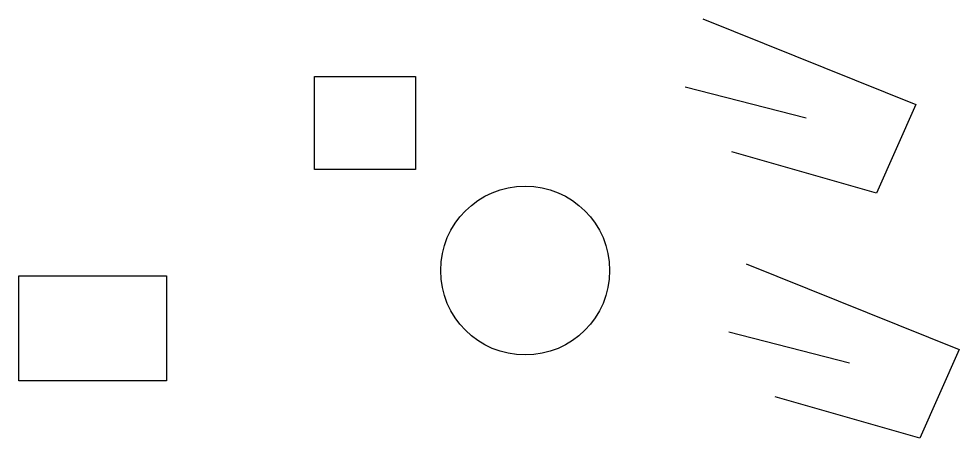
# Model space of a CAD drawing. Header units: inches. Extents: x 7.5 to 36.4, y 4.6 to 17.5.
import ezdxf

# ---------------------------------------------------------------- set-up
doc = ezdxf.new("R2010")
doc.units = ezdxf.units.IN
doc.header["$MEASUREMENT"] = 0

# ---------------------------------------------------------------- blocks, each defined once
blk = doc.blocks.new('BL')
for points in [[(16.552, 15.71), (19.663, 15.71), (19.663, 12.856), (16.552, 12.856)], [(7.471, 9.589), (12.011, 9.589), (12.011, 6.355), (7.471, 6.355)]]:
    blk.add_lwpolyline(points, close=True)
blk = doc.blocks.new('BL-2')
blk.add_line((27.95, 15.393), (31.665, 14.441))
blk.add_lwpolyline([(28.49, 17.486), (35.031, 14.854), (33.824, 12.126), (29.379, 13.395)])

msp = doc.modelspace()

# ---------------------------------------------------------------- linework, layer by layer
msp.add_circle((23.029, 9.748), 2.596)

# ---------------------------------------------------------------- block references
for name, p in [('BL-2', (0, 0)), ('BL', (0, 0)), ('BL-2', (1.334, -7.533))]:
    msp.add_blockref(name, p)

doc.saveas('drawing.dxf')
